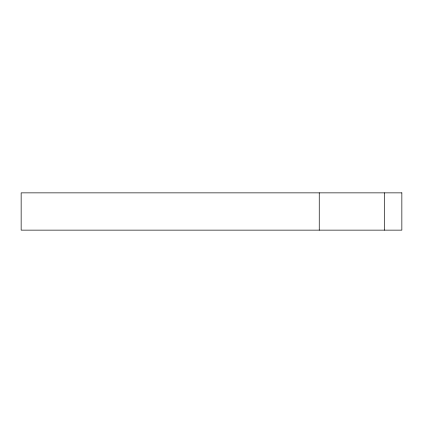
<?xml version="1.0" encoding="UTF-8"?>
<svg xmlns="http://www.w3.org/2000/svg" width="423" height="423" viewBox="0 0 423 423"><rect width="100%" height="100%" fill="white"/><g stroke="black" fill="none" stroke-linecap="round" stroke-linejoin="round"><path stroke-width="0.63" d="M384.306 192.862L384.306 230.138M319.249 192.862L319.249 230.138M401.85 192.862L21.15 192.862L21.15 230.138L401.85 230.138L401.85 192.862"/></g></svg>
